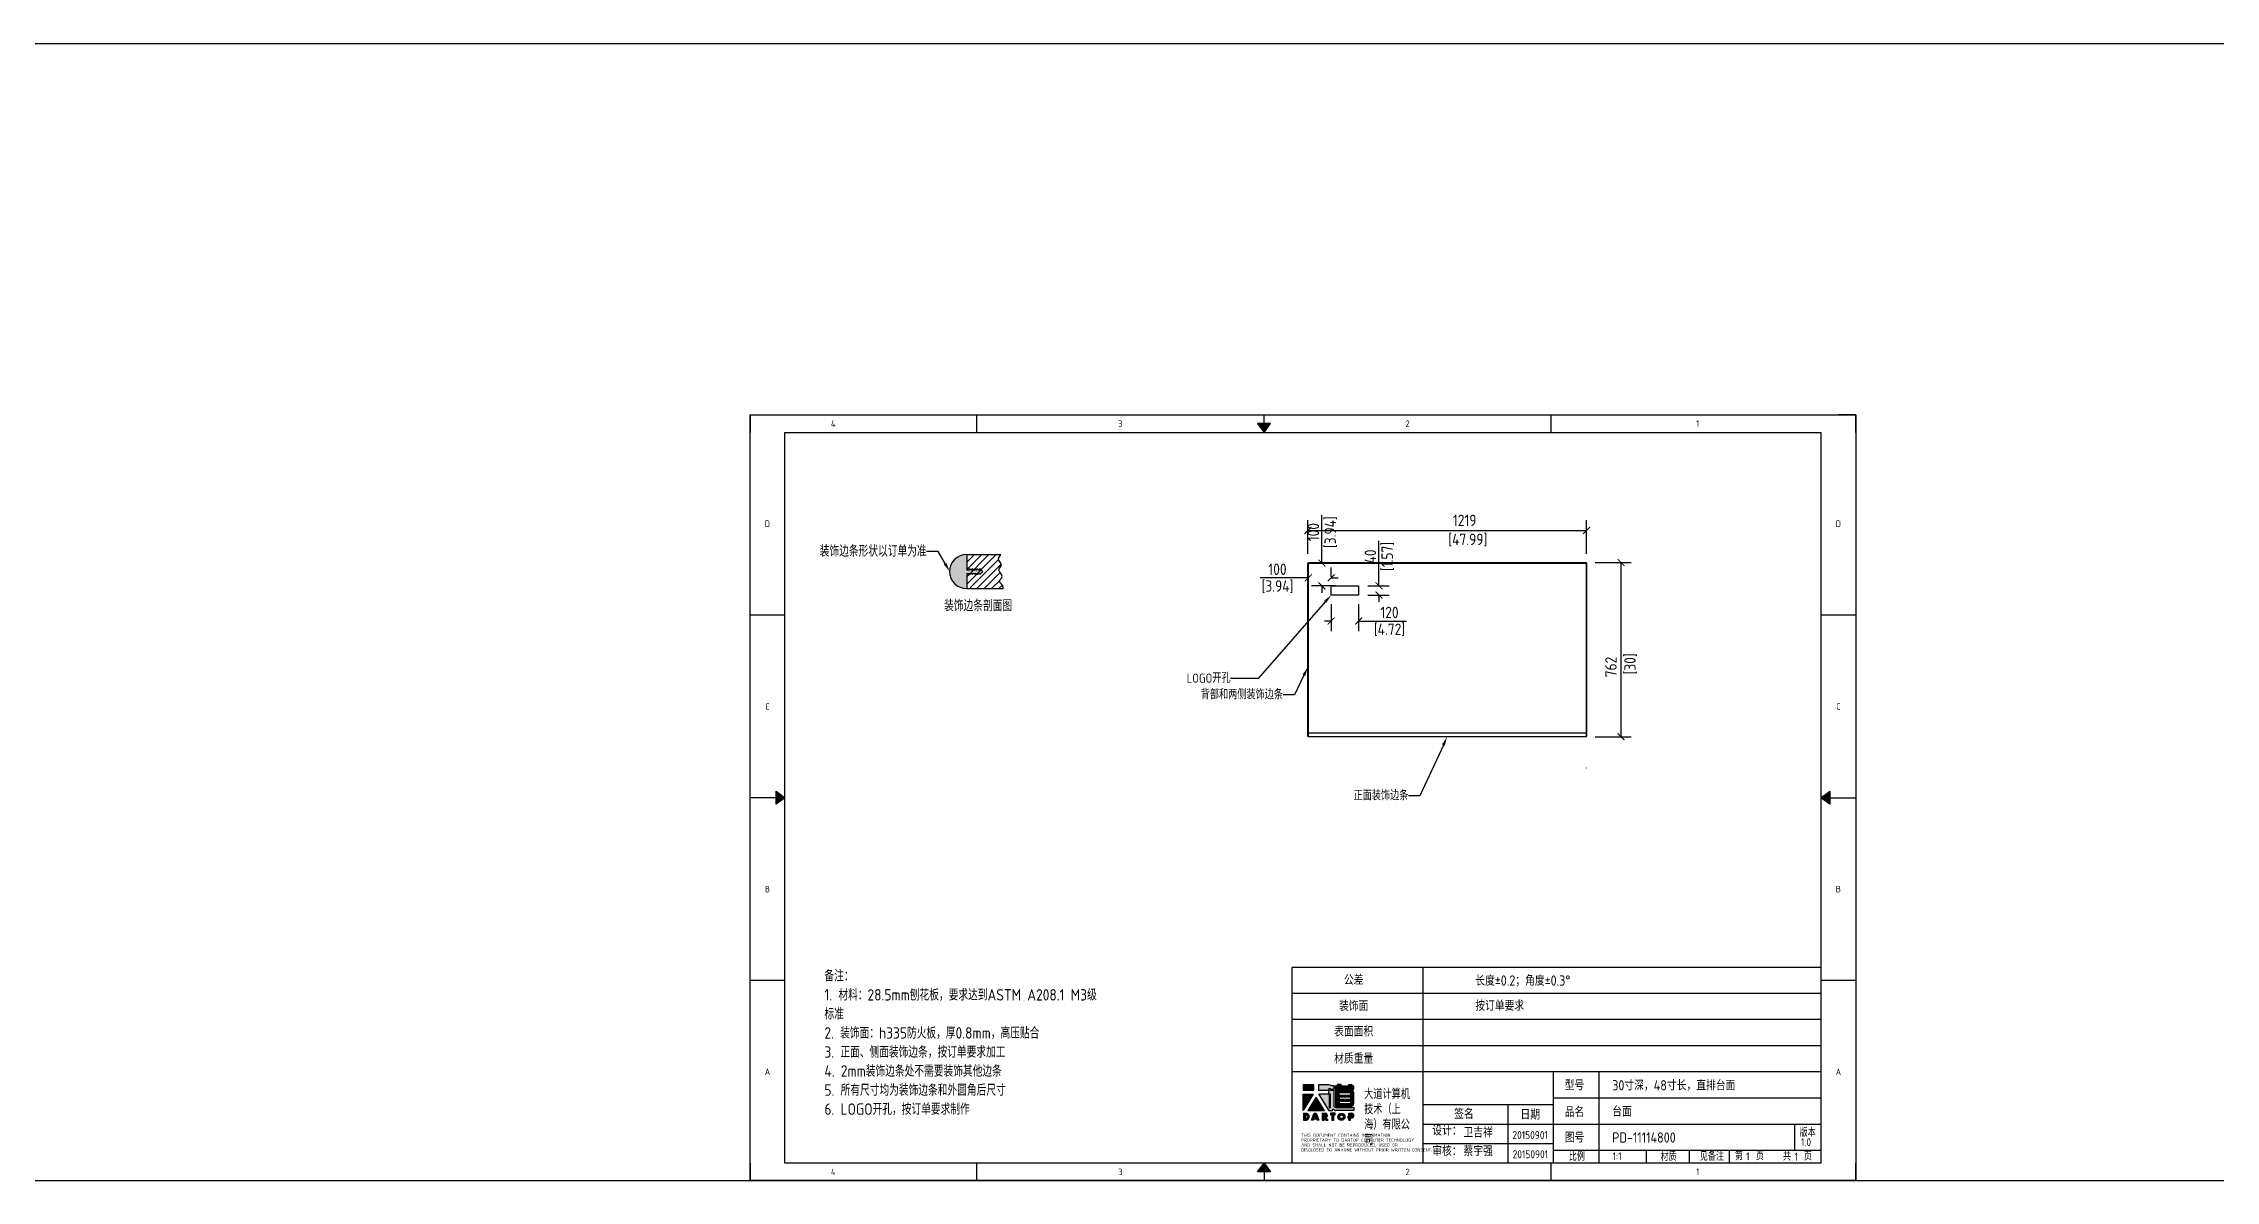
# Model space of a CAD drawing. Header units: millimetres. Extents: x -24914 to 164748, y 6309 to 26857.
# Drawn here: x 63436 to 72938, y 18530 to 23506 of the extents above; entities that cross this region are included whole.
import ezdxf
from ezdxf import colors
from ezdxf.entities.mleader import LeaderData, LeaderLine
from ezdxf.enums import TextEntityAlignment as Align
from ezdxf.math import Vec2, Vec3

# ---------------------------------------------------------------- set-up
doc = ezdxf.new("R2010")
doc.units = ezdxf.units.MM
doc.header["$MEASUREMENT"] = 0
doc.layers.get('Defpoints').update_dxf_attribs({"color": 252})
for name, color, linetype in [('DIM', 2, 'Continuous'), ('Remark', 255, 'Continuous'), ('TITLEBLOCK', 255, 'Continuous'), ('WORKSURFACE', 7, 'Continuous')]:
    doc.layers.add(name, color=color, linetype=linetype)
doc.styles.add('Dartop Text Style', font='gbenor.shx', dxfattribs={"bigfont": 'gbcbig.shx'})
doc.dimstyles.new('Dartop DIM Style', dxfattribs={"dimscale": 20, "dimtxt": 2.5, "dimasz": 1.5, "dimexe": 2.25, "dimexo": 2, "dimtad": 1, "dimdsep": 46, "dimtxsty": 'Dartop Text Style', "dimblk": 'ARCHTICK', "dimcen": 0.09, "dimadec": 1, "dimazin": 0, "dimtfac": 1, "dimtofl": 0, "dimtmove": 0, "dimatfit": 1, "dimfxl": 1, "dimtolj": 1, "dimtzin": 0, "dimarcsym": 0})

# ---------------------------------------------------------------- blocks, each defined once
blk = doc.blocks.new('*U5')
at = {"color": 254, "linetype": 'Continuous', "extrusion": (0, 0, -1)}
for points in [[(-17, 0.333), (-16.812, 0.25), (-17, 0.5)], [(-17, 0.333), (-17.188, 0.25), (-16.812, 0.25)], [(-17, 0.333), (-17, 0.5), (-17.188, 0.25)]]:
    blk.add_solid(points, dxfattribs=at)
blk = doc.blocks.new('*U4')
at = {"color": 254, "linetype": 'Continuous', "extrusion": (0, 0, -1)}
for points in [[(-33.167, 11), (-33, 11), (-33.25, 11.188)], [(-33.167, 11), (-33.25, 10.812), (-33, 11)], [(-33.167, 11), (-33.25, 11.188), (-33.25, 10.812)]]:
    blk.add_solid(points, dxfattribs=at)
blk = doc.blocks.new('*U6')
at = {"color": 254, "linetype": 'Continuous'}
for points in [[(17, 21.667), (17.188, 21.75), (16.812, 21.75)], [(17, 21.667), (16.812, 21.75), (17, 21.5)], [(17, 21.667), (17, 21.5), (17.188, 21.75)]]:
    blk.add_solid(points, dxfattribs=at)
blk = doc.blocks.new('*U3')
at = {"color": 254, "linetype": 'Continuous', "extrusion": (0, 0, -1)}
for points in [[(-0.833, 11), (-0.75, 10.812), (-0.75, 11.188)], [(-0.833, 11), (-0.75, 11.188), (-1, 11)], [(-0.833, 11), (-1, 11), (-0.75, 10.812)]]:
    blk.add_solid(points, dxfattribs=at)
blk = doc.blocks.new('dadao')
for p, q in [((48, 19.2), (44.9, 10.4)), ((44.9, 10.4), (51.2, 10.4)), ((51.2, 10.4), (48, 19.2))]:
    blk.add_line(p, q)
for points in [[(41.8, 121.6), (41.8, 143.7), (-0.4, 143.7), (-0.4, 121.6), (41.8, 121.6)], [(104.8, 122), (104.8, 130.3), (114.1, 126.3), (124.2, 126.3), (124.2, 139.6), (115.9, 139.6), (105.1, 143.9), (61.5, 143.9)], [(61.7, 144), (61.7, 121.3), (103.9, 121.3)], [(113.4, 38.7), (105.1, 38.7), (63, 106.5), (103.9, 106.5), (103.9, 120.9), (103.9, 121.3)], [(109.7, 53.6), (109.7, 106.2), (104.3, 106.2), (104.3, 50.4), (106.6, 50.4)], [(144.6, 94.4), (144.6, 84.8), (192, 84.8), (192, 94.1), (144.9, 94.1)], [(0, 28), (0, 0), (11.8, 0)], [(0.1, 28), (14, 28)], [(7.1, 21.8), (7.1, 6.1), (12, 6.1)], [(7.1, 21.8), (11.4, 21.8)], [(76.8, 28.2), (76.8, 0), (84.1, 0), (84.1, 11.1), (91.6, -0.1), (100.3, -0.1), (91.7, 11.1)], [(76.8, 28.2), (90.6, 28.2)], [(84, 22.7), (84, 15.3), (87.2, 15.3)], [(84, 22.7), (87.3, 22.7)], [(120.2, 45), (119.5, 45), (119.5, 44.6)], [(183.7, 0), (183.7, 9.6), (180.6, 9.6), (180.6, 14.9), (183.8, 14.9), (183.8, 28.1), (196.1, 28.1), (196.5, 28.1)], [(183.7, 0), (190.9, 0), (190.9, 9.6), (198.8, 9.6)], [(194.9, 22.3), (190.8, 22.3), (190.8, 15), (194.4, 15)]]:
    blk.add_lwpolyline(points)
for points in [[(-0.3, 106.2), (40.4, 106.2), (-0.3, 39.7), (-0.3, 106.2)], [(51.7, 94.1), (18.4, 39.3), (86.2, 39.3)], [(43.8, 28.2), (51.8, 28.2), (62.6, -0.1), (55, -0.1), (53.2, 5), (42.9, 5), (41.1, 0), (33.6, 0)], [(110, 28.1), (110, 21.9), (116, 21.9), (116, -0.1), (123.2, -0.1), (123.2, 22), (129.2, 22), (129.2, 28.1), (110, 28.1)]]:
    blk.add_lwpolyline(points, close=True)
for points in [[(104.8, 122), (123.4, 122), (123.4, 60, 0.414214), (131.4, 52), (204.8, 52), (204.8, 39.1), (131.7, 39.1)], [(144.3, 110.8), (144.3, 101.8), (192.3, 101.8), (192.3, 105.5, 0.414214), (187.3, 110.5), (144.3, 110.5)], [(144.6, 77), (144.6, 67.5), (187.6, 67.5, 0.414214), (192.6, 72.5), (192.6, 76.4), (144.6, 76.4)]]:
    blk.add_lwpolyline(points, format="xyb")
blk.add_lwpolyline([(137.1, 144.2), (137.1, 137.9), (128.3, 137.9), (128.3, 126.5), (157.3, 126.5), (157.3, 121.5), (130.3, 121.5), (130.3, 57.5), (194.4, 57.5, 0.414214), (204.4, 67.5), (204.4, 111.3, 0.414214), (194.4, 121.3), (177.5, 121.3), (177.5, 126.3), (204.7, 126.3), (204.7, 137.7), (198.2, 137.7), (198.2, 143.9), (183.3, 143.9), (183.3, 138), (153, 138), (153, 144.2), (137.1, 144.2)], format="xyb", close=True)
for radius in [14.5, 7.44]:
    blk.add_circle((154.2, 14.2), radius)
for centre, radius, start, end in [((8.5, 13.9), 8.49, 294.21427, 69.71773), ((9.6, 14.2), 14.4, 278.66044, 72.32035), ((86.4, 19), 3.8, 282.52697, 76.71958), ((88.6, 19.4), 8.95, 290.60733, 77.21242), ((99.2, 60.7), 12.6, 305.63988, 325.96896), ((111.6, 46.7), 8.19, 282.98113, 347.66273), ((136, 61.7), 22.9, 226.7358, 259.32094), ((193.7, 18.7), 3.8, 280.98914, 72.55128), ((195.7, 18.6), 9.51, 288.89587, 85.24422)]:
    blk.add_arc(centre, radius, start, end)
blk = doc.blocks.new('TitleBlock_Dartop')
for points in [[(2465.7, 419.1), (2420.2, 419.1), (2420.2, 395.3), (2465.7, 395.3)], [(2464.3, 378.7), (2420.3, 378.7), (2420.3, 306.9)], [(2476.5, 365.6), (2440.5, 306.4), (2513.7, 306.4)], [(2560.2, 294.3), (2539.4, 294.3), (2539.4, 287.7), (2545.9, 287.7), (2545.9, 263.9), (2553.7, 263.9), (2553.7, 287.7), (2560.2, 287.7)]]:
    blk.add_hatch(color=256).paths.add_polyline_path(points)
h = blk.add_hatch(color=256)
h.paths.add_polyline_path([(2533.8, 404.6), (2543.9, 400.3), (2554.8, 400.3), (2554.8, 414.7), (2545.8, 414.7), (2534.1, 419.3), (2487.3, 419.3), (2487.3, 395), (2532.8, 395), (2532.8, 394.5), (2532.8, 378.9), (2488.7, 378.9), (2534.1, 305.8), (2543.1, 305.8, 0.279375), (2549.7, 312.2), (2549.7, 312.5), (2550.5, 312.5, 0.143145), (2562.9, 306.2), (2641.8, 306.2), (2641.8, 320.1), (2562.5, 320.1, -0.414214), (2553.9, 328.7), (2553.9, 395.7), (2533.8, 395.7)])
h.paths.add_polyline_path([(2533.3, 378.6), (2539.1, 378.6), (2539.1, 321.8, -0.088936), (2535.7, 318.4), (2533.3, 318.4)], flags=16)
h = blk.add_hatch(color=256)
h.paths.add_polyline_path([(2641.7, 412.7), (2634.7, 412.7), (2634.7, 419.4), (2618.6, 419.4), (2618.6, 413), (2585.8, 413), (2585.8, 419.7), (2568.6, 419.7), (2568.6, 412.9), (2559.2, 412.9), (2559.2, 400.6), (2590.5, 400.6), (2590.5, 395.1), (2561.3, 395.1), (2561.3, 326.1), (2630.6, 326.1, 0.414214), (2641.4, 336.9), (2641.4, 384.2, 0.414214), (2630.6, 395), (2612.3, 395), (2612.3, 400.3), (2641.7, 400.3)])
h.paths.add_polyline_path([(2622.9, 383.3, -0.414214), (2628.3, 377.9), (2628.3, 373.9), (2576.5, 373.9), (2576.5, 383.3)], flags=16)
h.paths.add_polyline_path([(2628, 365.5), (2628, 355.5), (2576.8, 355.5), (2576.8, 365.5)], flags=16)
h.paths.add_polyline_path([(2628.7, 346.5), (2628.7, 342.2, -0.414214), (2623.3, 336.8), (2576.8, 336.8), (2576.8, 346.5)], flags=16)
h = blk.add_hatch(color=256)
h.paths.add_polyline_path([(2435.7, 294.1), (2420.6, 294.1), (2420.6, 264), (2433.3, 264, 0.793016)])
h.paths.add_polyline_path([(2433.6, 270.6), (2428.3, 270.6), (2428.3, 287.5), (2433, 287.5, -0.671361)], flags=16)
h = blk.add_hatch(color=256)
h.paths.add_polyline_path([(2476.6, 294.4), (2468, 294.4), (2456.9, 263.9), (2465.1, 263.9), (2467, 269.3), (2478, 269.3), (2480, 263.9), (2488.2, 263.9)])
h.paths.add_polyline_path([(2475.9, 275.1), (2469.1, 275.1), (2472.4, 284.7)], flags=16)
h = blk.add_hatch(color=256)
h.paths.add_polyline_path([(2518.4, 294.4), (2503.6, 294.4), (2503.6, 263.9), (2511.4, 263.9), (2511.4, 276), (2519.5, 263.8), (2529, 263.8), (2519.7, 275.9, 0.744055)])
h.paths.add_polyline_path([(2511.4, 280.5), (2511.4, 288.5), (2514.9, 288.5, -0.796809), (2514.8, 280.5)], flags=16)
h = blk.add_hatch(color=256)
h.paths.add_polyline_path([(2571.5, 279.3, 1), (2602.8, 279.3, 1)])
h.paths.add_polyline_path([(2595.2, 279.3, -1), (2579.1, 279.3, -1)], flags=16)
h = blk.add_hatch(color=256)
h.paths.add_polyline_path([(2632.8, 294.3), (2632.3, 294.3), (2619.1, 294.3), (2619.1, 280.1), (2615.6, 280.1), (2615.6, 274.3), (2619.1, 274.3), (2619.1, 264), (2626.8, 264), (2626.8, 274.4), (2635.3, 274.4, 0.812304)])
h.paths.add_polyline_path([(2626.7, 280.1), (2626.7, 288.1), (2631.1, 288.1, -0.778213), (2630.6, 280.1)], flags=16)
for p, q in [((0, 3350.4), (4761.2, 3350.4)), ((0, 3350.4), (0, 3274.2)), ((992.1, 3274.2), (992.1, 3350.4)), ((2248.5, 3312.3), (2248.5, 3350.4)), ((3504.9, 3274.2), (3504.9, 3350.4)), ((4837.4, 3350.4), (4761.2, 3350.4)), ((4837.4, 3274.2), (4837.4, 3350.4)), ((0, 76.1), (0, 3274.2)), ((152.3, 76.1), (152.3, 3274.2)), ((152.3, 3274.2), (4685.1, 3274.2)), ((4685.1, 3274.2), (4685.1, 76.1)), ((4837.4, 3274.2), (4837.4, 76.1)), ((152.3, 2474.7), (0, 2474.7)), ((4837.4, 2474.7), (4685.1, 2474.7)), ((114.2, 1675.2), (0, 1675.2)), ((4723.2, 1675.2), (4837.4, 1675.2)), ((152.3, 875.7), (0, 875.7)), ((2372.2, 76.1), (2372.2, 932.8)), ((4685.1, 932.8), (2372.2, 932.8)), ((2943.3, 932.8), (2943.3, 76.1)), ((4837.4, 875.7), (4685.1, 875.7)), ((4685.1, 818.6), (2372.2, 818.6)), ((4685.1, 704.3), (2372.2, 704.3)), ((4685.1, 590.1), (2372.2, 590.1)), ((4685.1, 475.9), (2372.2, 475.9)), ((3514.4, 76.1), (3514.4, 475.9)), ((3715.3, 133.3), (3715.3, 475.9)), ((2943.3, 333.1), (3514.4, 333.1)), ((3314.5, 333.1), (3314.5, 76.1)), ((3514.4, 361.7), (4685.1, 361.7)), ((2943.3, 247.5), (4685.1, 247.5)), ((4570.9, 133.3), (4570.9, 247.5)), ((2943.3, 161.8), (3514.4, 161.8)), ((3514.4, 133.3), (4685.1, 133.3)), ((3715.3, 76.1), (3715.3, 133.3)), ((3922.4, 76.1), (3922.4, 133.3)), ((4110.6, 76.1), (4110.6, 133.3)), ((4285.3, 76.1), (4285.3, 133.3)), ((0, 76.1), (0, 0)), ((4761.2, 0), (0, 0)), ((4685.1, 76.1), (152.3, 76.1)), ((992.1, 0), (992.1, 76.1)), ((2248.5, 38.1), (2248.5, 0)), ((3504.9, 0), (3504.9, 76.1)), ((4761.2, 0), (4837.4, 0)), ((4837.4, 0), (4837.4, 76.1))]:
    blk.add_line(p, q)
for points in [[(0, 3350.4), (4837.4, 3350.4), (4837.4, 0), (0, 0)], [(2248.5, 3274.2), (2277, 3312.3), (2219.9, 3312.3), (2248.5, 3274.2)], [(152.3, 1675.2), (114.2, 1646.6), (114.2, 1703.7), (152.3, 1675.2)], [(4685.1, 1675.2), (4723.2, 1703.7), (4723.2, 1646.6), (4685.1, 1675.2)], [(2248.5, 76.1), (2277, 38.1), (2219.9, 38.1), (2248.5, 76.1)]]:
    blk.add_lwpolyline(points, close=True)
for name, p, xscale, yscale, zscale in [('*U6', (-340.4, 0), 152.2888407109637, 152.2888407109637, 152.2888407109637), ('*U3', (0, 0), 152.2888407109637, 152.2888407109637, 152.2888407109637), ('*U4', (-340.4, 0), 152.2888407109637, 152.2888407109637, 152.2888407109637), ('dadao', (2420.6, 264), 1.079866324957078, 1.079866324957078, 1.079866324957078), ('*U5', (-340.4, 0), 152.2888407109637, 152.2888407109637, 152.2888407109637)]:
    blk.add_blockref(name, p, dxfattribs=dict(xscale=xscale, yscale=yscale, zscale=zscale))
at = {"style": 'Dartop Text Style'}
for s, height, p in [('4', 28.6, (363.9, 3312.3)), ('3', 28.6, (1620.3, 3312.3)), ('2', 28.6, (2876.7, 3312.3)), ('1', 28.6, (4146.1, 3313.2)), ('D', 28.6, (76.1, 2874.5)), ('D', 28.6, (4761.2, 2874.5)), ('C', 28.6, (76.1, 2074.9)), ('C', 28.6, (4761.2, 2074.9)), ('B', 28.6, (76.1, 1275.4)), ('B', 28.6, (4761.2, 1275.4)), ('公差', 45, (2640.8, 878.3)), ('装饰面', 45, (2640.8, 764.4)), ('表面面积', 45, (2640.8, 652.7)), ('A', 28.6, (76.1, 475.9)), ('材质重量', 45, (2640.8, 534.5)), ('A', 28.6, (4761.2, 475.9)), ('型号', 45, (3606.7, 417.8)), ('签名', 45, (3123.1, 292.2)), ('日期', 45, (3413, 289.3)), ('品名', 45, (3606.7, 300.5)), ('图号', 45, (3606.7, 188.9)), ('版本', 35, (4626.9, 209.6)), ('比例', 35, (3617, 104.1)), ('材质', 35, (4018.6, 104.1)), ('第   页', 35, (4372, 106.5)), ('共   页', 35, (4581.8, 105.6)), ('4', 28.6, (363.9, 38.1)), ('3', 28.6, (1620.3, 38.1)), ('2', 28.6, (2876.7, 38.1)), ('1', 28.6, (4146.1, 39))]:
    blk.add_text(s, height=height, dxfattribs=at).set_placement(p, align=Align.MIDDLE_CENTER)
for s, height, p in [('THIS DOCUMENT CONTAINS INFORMATION', 14.277, (2410.7, 191.4)), ('设计：', 45, (2984.8, 197)), ('AND SHALL NOT BE REPRODUCED, USED OR', 14.277, (2410.7, 148.5)), ('PROPRIETARY TO DARTOP COMPUTER TECHNOLOGY', 14.277, (2410.7, 169.9)), ('DISCLOSED TO ANYONE WITHOUT PRIOR WRITTEN CONSENT.', 14.277, (2410.7, 127.1)), ('审核：', 45, (2984.4, 107))]:
    blk.add_text(s, height=height, dxfattribs=at).set_placement(p)
at = {"insert": (2686.8, 397.4), "char_height": 40, "attachment_point": 1, "style": 'Dartop Text Style'}
blk.add_mtext_dynamic_manual_height_columns('大道计算机技术（上海）有限公司', width=235.338, gutter_width=1, heights=[0], dxfattribs=at)
at = {"style": 'Dartop Text Style'}
for tag, p, height in [('#公差', (3172.6, 852.9), 45), ('#装饰面', (3172.6, 743), 45), ('#表面面积', (3172.6, 626.8), 45), ('#材质重量', (3172.6, 506), 45), ('#型号', (3771.8, 394.4), 45), ('#品名', (3771.8, 280.3), 45), ('#设计', (3121.2, 188.5), 45), ('#图号', (3771.8, 165.8), 45), ('#审核', (3121.2, 106.9), 45), ('#比例', (3773.4, 89), 35), ('#材质', (4155.2, 87.2), 35), ('#INDEX', (4357.4, 88.3), 35), ('#PAGE', (4569.8, 86.7), 35), ('#版本', (4597.7, 150.5), 35)]:
    blk.add_attdef(tag, p, '', height=height, dxfattribs=at)
for tag, p in [('#设计日期', (3412.9, 181.7)), ('#审核日期', (3413.8, 97.7))]:
    blk.add_attdef(tag, text='', height=35, dxfattribs=at).set_placement(p, align=Align.CENTER)
blk = doc.blocks.new('Remark')
at = {"insert": (9.8, -11.6), "char_height": 50, "attachment_point": 1, "style": 'Dartop Text Style'}
blk.add_mtext_dynamic_manual_height_columns('备注：\\P1. 材料：28.5mm刨花板，要求达到ASTM A208.1 M3级标准\\P2. 装饰面：h335防火板，厚0.8mm，高压贴合\\P3. 正面、侧面装饰边条，按订单要求加工\\P4. 2mm装饰边条处不需要装饰其他边条\\P5. 所有尺寸均为装饰边条和外圆角后尺寸\\P6. LOGO开孔，按订单要求制作 ', width=1204.087, gutter_width=1, heights=[0], dxfattribs=at)
blk = doc.blocks.new('_ArchTick')
at = {"color": 0, "linetype": 'ByBlock', "const_width": 0.15}
blk.add_lwpolyline([(-0.5, -0.5), (0.5, 0.5)], dxfattribs=at)
blk = doc.blocks.new('*D39')
at = {"layer": 'Defpoints', "color": 0, "transparency": 16777216}
for p in [(70186.4, 21374.9), (68967.4, 21232.4), (70186.4, 21232.4)]:
    blk.add_point(p, dxfattribs=at)
at = {"layer": 'DIM', "color": 0, "lineweight": -2, "transparency": 16777216}
for p, q in [((68967.4, 21272.4), (68967.4, 21419.9)), ((70186.4, 21272.4), (70186.4, 21419.9)), ((68967.4, 21374.9), (70186.4, 21374.9))]:
    blk.add_line(p, q, dxfattribs=at)
at = {"layer": 'DIM', "color": 0, "lineweight": -2, "transparency": 16777216, "xscale": 30, "yscale": 30, "zscale": 30, "rotation": 180}
blk.add_blockref('_ArchTick', (68967.4, 21374.9), dxfattribs=at)
at = {"layer": 'DIM', "color": 0, "lineweight": -2, "transparency": 16777216, "xscale": 30, "yscale": 30, "zscale": 30}
blk.add_blockref('_ArchTick', (70186.4, 21374.9), dxfattribs=at)
at = {"layer": 'DIM', "color": 0, "transparency": 16777216, "insert": (69653.4, 21374.9), "char_height": 50, "attachment_point": 5, "style": 'Dartop Text Style'}
blk.add_mtext('\\A1;1219\\P [47.99]', dxfattribs=at)
blk = doc.blocks.new('*D40')
at = {"layer": 'Defpoints', "color": 0, "transparency": 16777216}
for p in [(70184.4, 21234.4), (70337.3, 21234.4), (70184.4, 20472.4)]:
    blk.add_point(p, dxfattribs=at)
at = {"layer": 'DIM', "color": 0, "lineweight": -2, "transparency": 16777216}
for p, q in [((70224.4, 21234.4), (70382.3, 21234.4)), ((70337.3, 20472.4), (70337.3, 21234.4)), ((70224.4, 20472.4), (70382.3, 20472.4))]:
    blk.add_line(p, q, dxfattribs=at)
at = {"layer": 'DIM', "color": 0, "lineweight": -2, "transparency": 16777216, "xscale": 30, "yscale": 30, "zscale": 30}
for p, rotation in [((70337.3, 21234.4), 90), ((70337.3, 20472.4), 270)]:
    blk.add_blockref('_ArchTick', p, dxfattribs=dict(at, rotation=rotation))
at = {"layer": 'DIM', "color": 0, "transparency": 16777216, "insert": (70337.3, 20777.4), "char_height": 50, "attachment_point": 5, "rotation": 90, "style": 'Dartop Text Style'}
blk.add_mtext('\\A1;762\\P [30]', dxfattribs=at)
blk = doc.blocks.new('*D41')
at = {"layer": 'Defpoints', "color": 0, "transparency": 16777216}
for p in [(68969.4, 21167.7), (68969.4, 21132.4), (69069.4, 21132.4)]:
    blk.add_point(p, dxfattribs=at)
at = {"layer": 'DIM', "color": 0, "lineweight": -2, "transparency": 16777216}
for p, q in [((68969.4, 21172.4), (68969.4, 21212.7)), ((69069.4, 21172.4), (69069.4, 21212.7)), ((68969.4, 21167.7), (68759.3, 21167.7)), ((69069.4, 21167.7), (69099.4, 21167.7))]:
    blk.add_line(p, q, dxfattribs=at)
at = {"layer": 'DIM', "color": 0, "lineweight": -2, "transparency": 16777216, "xscale": 30, "yscale": 30, "zscale": 30}
blk.add_blockref('_ArchTick', (68969.4, 21167.7), dxfattribs=at)
at = {"layer": 'DIM', "color": 0, "lineweight": -2, "transparency": 16777216, "xscale": 30, "yscale": 30, "zscale": 30, "rotation": 180}
blk.add_blockref('_ArchTick', (69069.4, 21167.7), dxfattribs=at)
at = {"layer": 'DIM', "color": 0, "transparency": 16777216, "char_height": 50, "attachment_point": 5, "style": 'Dartop Text Style'}
for s, insert in [('\\A1;100', (68834.3, 21205.2)), ('\\A1;[3.94]', (68834.3, 21129.2))]:
    blk.add_mtext(s, dxfattribs=dict(at, insert=insert))
blk = doc.blocks.new('*D38')
at = {"layer": 'Defpoints', "color": 0, "transparency": 16777216}
for p in [(69028.9, 21232.4), (69128.9, 21232.4), (69128.9, 21132.4)]:
    blk.add_point(p, dxfattribs=at)
at = {"layer": 'DIM', "color": 0, "lineweight": -2, "transparency": 16777216}
for p, q in [((69028.9, 21232.4), (69028.9, 21442.5)), ((69088.9, 21232.4), (68983.9, 21232.4)), ((69088.9, 21132.4), (68983.9, 21132.4)), ((69028.9, 21132.4), (69028.9, 21102.4))]:
    blk.add_line(p, q, dxfattribs=at)
at = {"layer": 'DIM', "color": 0, "lineweight": -2, "transparency": 16777216, "xscale": 30, "yscale": 30, "zscale": 30}
for p, rotation in [((69028.9, 21232.4), 270), ((69028.9, 21132.4), 90)]:
    blk.add_blockref('_ArchTick', p, dxfattribs=dict(at, rotation=rotation))
at = {"layer": 'DIM', "color": 0, "transparency": 16777216, "char_height": 50, "attachment_point": 5, "rotation": 90, "style": 'Dartop Text Style'}
for s, insert in [('\\A1;100', (68991.4, 21367.5)), ('\\A1;[3.94]', (69067.5, 21367.5))]:
    blk.add_mtext(s, dxfattribs=dict(at, insert=insert))
blk = doc.blocks.new('*D42')
at = {"layer": 'Defpoints', "color": 0, "transparency": 16777216}
for p in [(69069.4, 21092.4), (69189.4, 21092.4), (69189.4, 20978.7)]:
    blk.add_point(p, dxfattribs=at)
at = {"layer": 'DIM', "color": 0, "lineweight": -2, "transparency": 16777216}
for p, q in [((69069.4, 21052.4), (69069.4, 20933.7)), ((69189.4, 21052.4), (69189.4, 20933.7)), ((69069.4, 20978.7), (69039.4, 20978.7)), ((69189.4, 20978.7), (69399.4, 20978.7))]:
    blk.add_line(p, q, dxfattribs=at)
at = {"layer": 'DIM', "color": 0, "lineweight": -2, "transparency": 16777216, "xscale": 30, "yscale": 30, "zscale": 30}
blk.add_blockref('_ArchTick', (69069.4, 20978.7), dxfattribs=at)
at = {"layer": 'DIM', "color": 0, "lineweight": -2, "transparency": 16777216, "xscale": 30, "yscale": 30, "zscale": 30, "rotation": 180}
blk.add_blockref('_ArchTick', (69189.4, 20978.7), dxfattribs=at)
at = {"layer": 'DIM', "color": 0, "transparency": 16777216, "char_height": 50, "attachment_point": 5, "style": 'Dartop Text Style'}
for s, insert in [('\\A1;120', (69324.4, 21016.2)), ('\\A1;[4.72]', (69324.4, 20940.2))]:
    blk.add_mtext(s, dxfattribs=dict(at, insert=insert))
blk = doc.blocks.new('*D43')
at = {"layer": 'Defpoints', "color": 0, "transparency": 16777216}
for p in [(69189.4, 21132.4), (69278.4, 21132.4), (69189.4, 21092.4)]:
    blk.add_point(p, dxfattribs=at)
at = {"layer": 'DIM', "color": 0, "lineweight": -2, "transparency": 16777216}
for p, q in [((69278.4, 21132.4), (69278.4, 21329.9)), ((69229.4, 21132.4), (69323.4, 21132.4)), ((69229.4, 21092.4), (69323.4, 21092.4)), ((69278.4, 21092.4), (69278.4, 21062.4))]:
    blk.add_line(p, q, dxfattribs=at)
at = {"layer": 'DIM', "color": 0, "lineweight": -2, "transparency": 16777216, "xscale": 30, "yscale": 30, "zscale": 30}
for p, rotation in [((69278.4, 21132.4), 270), ((69278.4, 21092.4), 90)]:
    blk.add_blockref('_ArchTick', p, dxfattribs=dict(at, rotation=rotation))
at = {"layer": 'DIM', "color": 0, "transparency": 16777216, "char_height": 50, "attachment_point": 5, "rotation": 90, "style": 'Dartop Text Style'}
for s, insert in [('\\A1;40', (69240.9, 21261.1)), ('\\A1;[1.57]', (69317, 21261.1))]:
    blk.add_mtext(s, dxfattribs=dict(at, insert=insert))
blk = doc.blocks.new('Border')
h = blk.add_hatch(color=256)
edge = h.paths.add_edge_path()
edge.add_line((92.4, -8.2), (98.5, -8.2))
edge.add_line((98.5, -8.2), (98.5, -13.2))
edge.add_line((98.5, -13.2), (103.5, -8.2))
edge.add_line((103.5, -8.2), (109.6, -8.2))
edge.add_line((109.6, -8.2), (109.6, -13.2))
edge.add_line((109.6, -13.2), (114.6, -8.2))
edge.add_line((114.6, -8.2), (120.7, -8.2))
edge.add_line((120.7, -8.2), (120.7, -13.2))
edge.add_line((120.7, -13.2), (125.7, -8.2))
edge.add_line((125.7, -8.2), (131.8, -8.2))
edge.add_line((131.8, -8.2), (131.8, -13.2))
edge.add_line((131.8, -13.2), (145.1, 0))
edge.add_line((131.8, 13.2), (145.1, 0))
edge.add_line((131.8, 8.2), (131.8, 13.2))
edge.add_line((125.7, 8.2), (131.8, 8.2))
edge.add_line((120.7, 13.2), (125.7, 8.2))
edge.add_line((120.7, 8.2), (120.7, 13.2))
edge.add_line((114.6, 8.2), (120.7, 8.2))
edge.add_line((109.6, 13.2), (114.6, 8.2))
edge.add_line((109.6, 8.2), (109.6, 13.2))
edge.add_line((103.5, 8.2), (109.6, 8.2))
edge.add_line((98.5, 13.2), (103.5, 8.2))
edge.add_line((98.5, 8.2), (98.5, 13.2))
edge.add_line((92.4, 8.2), (98.5, 8.2))
edge.add_line((87.4, 13.2), (92.4, 8.2))
edge.add_line((87.4, 8.2), (87.4, 13.2))
edge.add_line((74.8, 8.2), (87.4, 8.2))
edge.add_line((74.8, 74.8), (74.8, 8.2))
edge.add_arc((74.8, 0), 74.8, 90, 270)
edge.add_line((74.8, -8.2), (74.8, -74.8))
edge.add_line((74.8, -8.2), (87.4, -8.2))
edge.add_line((87.4, -8.2), (87.4, -13.2))
edge.add_line((87.4, -13.2), (92.4, -8.2))
for p, q in [((74.8, 41.5), (108.1, 74.8)), ((74.8, 9.5), (140.1, 74.8)), ((74.8, -22.5), (172.1, 74.8)), ((74.8, -54.5), (204.1, 74.8)), ((74.8, 74.8), (74.8, 8.2)), ((74.8, 74.8), (223.2, 74.8)), ((74.8, 8.2), (87.4, 8.2)), ((86.6, -74.8), (214.3, 52.9)), ((87.4, 8.2), (87.4, 13.2)), ((87.4, 13.2), (92.4, 8.2)), ((92.4, 8.2), (98.5, 8.2)), ((98.5, 8.2), (98.5, 13.2)), ((98.5, 13.2), (103.5, 8.2)), ((103.5, 8.2), (109.6, 8.2)), ((109.6, 8.2), (109.6, 13.2)), ((109.6, 13.2), (114.6, 8.2)), ((114.6, 8.2), (120.7, 8.2)), ((118.6, -74.8), (225.7, 32.3)), ((120.7, 8.2), (120.7, 13.2)), ((120.7, 13.2), (125.7, 8.2)), ((125.7, 8.2), (131.8, 8.2)), ((131.8, 8.2), (131.8, 13.2)), ((131.8, 13.2), (145.1, 0)), ((131.8, -13.2), (145.1, 0)), ((214.2, 53), (215.8, 61)), ((218.1, 45.1), (214.2, 53)), ((215.8, 61), (220.5, 69.1)), ((215.8, 6.5), (218.7, 14.1)), ((219.6, -2.7), (215.8, 6.5)), ((223.9, 37.3), (218.1, 45.1)), ((218.7, 14.1), (223.9, 21.8)), ((220.5, 69.1), (223.2, 74.8)), ((226.8, 29.4), (223.9, 37.3)), ((223.9, 21.8), (226.8, 29.4)), ((74.8, -8.2), (74.8, -74.8)), ((74.8, -8.2), (87.4, -8.2)), ((74.8, -74.8), (233.8, -74.8)), ((87.4, -13.2), (92.4, -8.2)), ((87.4, -8.2), (87.4, -13.2)), ((92.4, -8.2), (98.5, -8.2)), ((98.5, -13.2), (103.5, -8.2)), ((98.5, -8.2), (98.5, -13.2)), ((103.5, -8.2), (109.6, -8.2)), ((109.6, -13.2), (114.6, -8.2)), ((109.6, -8.2), (109.6, -13.2)), ((114.6, -8.2), (120.7, -8.2)), ((120.7, -13.2), (125.7, -8.2)), ((120.7, -8.2), (120.7, -13.2)), ((125.7, -8.2), (131.8, -8.2)), ((131.8, -8.2), (131.8, -13.2)), ((150.6, -74.8), (221, -4.5)), ((182.7, -74.8), (220.5, -37)), ((214.7, -74.8), (230.5, -58.9)), ((218.2, -42.3), (221.1, -35.5)), ((221.1, -48.9), (218.2, -42.3)), ((226.7, -11.9), (219.6, -2.7)), ((221.1, -35.5), (226.6, -28.3)), ((227.4, -55.3), (221.1, -48.9)), ((226.6, -28.3), (230, -21.1)), ((230, -21.1), (226.7, -11.9)), ((233.1, -62), (227.4, -55.3)), ((234.5, -73.4), (233.1, -62)), ((233.8, -74.8), (234.5, -73.4))]:
    blk.add_line(p, q)
blk.add_arc((74.8, 0), 74.8, 90, 270)
at = {"style": 'Dartop Text Style'}
blk.add_text('装饰边条剖面图', height=50, dxfattribs=at).set_placement((124.4, -148.7), align=Align.MIDDLE_CENTER)
ml = blk.add_multileader_mtext('Standard')
ml.set_content('装饰边条形状以订单为准', color=256, style='Dartop Text Style')
ml.set_leader_properties()
ml.build(insert=Vec2(0, 0))
ml.multileader.update_dxf_attribs({"dogleg_length": 0.36, "arrow_head_size": 40})
ctx = ml.context
ctx.base_point, ctx.char_height, ctx.arrow_head_size, ctx.landing_gap_size, ctx.plane_origin = Vec3(-494.5, 87.8), 50, 40, 0.09, Vec3(226.8, 249.1)
ctx.text_align_type = 2
notes = []
notes.append((ctx, [(0, (1, 1, 0), (-50.3, 87.8), (-1, 0), 50.3, [(0, [(0, 0)], 0, [])])]))
ctx.mtext.insert, ctx.mtext.alignment, ctx.mtext.flow_direction = Vec3(-100.7, 114.8), 3, 5
for ctx, leaders in notes:
    for number, flags, end, landing, length, lines in leaders:
        leader = LeaderData()
        leader.index, (leader.has_last_leader_line, leader.has_dogleg_vector, leader.attachment_direction) = number, flags
        leader.last_leader_point, leader.dogleg_vector, leader.dogleg_length = Vec3(end), Vec3(landing), length
        for number, points, colour, breaks in lines:
            line = LeaderLine()
            line.index, line.vertices, line.color, line.breaks = number, Vec3.list(points), colors.encode_raw_color(colour), breaks
            leader.lines.append(line)
        ctx.leaders.append(leader)

msp = doc.modelspace()

# ---------------------------------------------------------------- linework, layer by layer
for centre, start, end in [((68969.411, 21232.397), 90, 180), ((70184.411, 21232.397), 0, 90), ((68969.411, 20474.397), 180, 270), ((70184.411, 20474.397), 270, 0)]:
    msp.add_arc(centre, 2, start, end)
at = {"layer": 'Defpoints'}
for p, q in [((5548, 23506.205), (164747.5, 23506.205)), ((5548, 18530), (164747.5, 18530))]:
    msp.add_line(p, q, dxfattribs=at)
at = {"layer": 'WORKSURFACE'}
for p, q in [((68967.411, 21232.397), (70186.411, 21232.397)), ((68967.411, 20474.397), (68967.411, 21232.397)), ((68969.411, 21234.397), (70184.411, 21234.397)), ((68969.411, 20472.397), (68969.411, 21234.397)), ((70184.411, 21234.397), (70184.411, 20472.397)), ((70186.411, 21232.397), (70186.411, 20474.397)), ((70186.411, 20487.397), (68969.411, 20487.397)), ((70184.411, 20472.397), (68969.411, 20472.397)), ((70186.411, 20335.397), (70184.411, 20335.397))]:
    msp.add_line(p, q, dxfattribs=at)
msp.add_lwpolyline([(69069.411, 21132.397), (69189.411, 21132.397), (69189.411, 21092.397), (69069.411, 21092.397)], close=True, dxfattribs=at)

# ---------------------------------------------------------------- block references
at = {"layer": 'Remark'}
for name, p in [('Border', (67400.254, 21195.129)), ('Remark', (66842.613, 19462.769))]:
    msp.add_blockref(name, p, dxfattribs=at)
at = {"layer": 'TITLEBLOCK'}
msp.add_blockref('TitleBlock_Dartop', (66527, 18530), dxfattribs=at).add_auto_attribs({'#版本': '1.0', '#审核日期': '20150901', '#设计日期': '20150901', '#审核': '蔡宇强', '#设计': '卫吉祥', '#PAGE': '1', '#INDEX': '1', '#材质': '见备注', '#比例': '1:1', '#图号': 'PD-11114800', '#品名': '台面', '#型号': '30寸深，48寸长，直排台面', '#装饰面': '按订单要求', '#公差': '长度%%P0.2；角度%%P0.3%%D'})

# ---------------------------------------------------------------- dimensions: what is measured, and where the dimension line sits
at = {"layer": 'DIM'}
dim = msp.add_linear_dim(base=(70186.411, 21374.865), p1=(68967.411, 21232.397), p2=(70186.411, 21232.397), dimstyle='Dartop DIM Style', override={"dimpost": '\\X'}, dxfattribs=at)
dim.commit()
dim.dimension.update_dxf_attribs({"geometry": '*D39', "text_midpoint": (69653.411, 21374.865), "dimtype": 160})
for base, p1, p2, picture, middle in [((69028.911, 21232.397), (69128.911, 21132.397), (69128.911, 21232.397), '*D38', (69028.911, 21367.47)), ((69278.422, 21132.397), (69189.411, 21092.397), (69189.411, 21132.397), '*D43', (69278.422, 21261.147))]:
    dim = msp.add_linear_dim(base=base, p1=p1, p2=p2, angle=90, dimstyle='Dartop DIM Style', override={"dimpost": '\\X'}, dxfattribs=at)
    dim.commit()
    dim.dimension.update_dxf_attribs({"geometry": picture, "text_midpoint": middle})
for base, p1, p2, picture, middle in [((68969.411, 21167.733), (69069.411, 21132.397), (68969.411, 21132.397), '*D41', (68834.338, 21167.733)), ((69189.411, 20978.733), (69069.411, 21092.397), (69189.411, 21092.397), '*D42', (69324.411, 20978.733))]:
    dim = msp.add_linear_dim(base=base, p1=p1, p2=p2, dimstyle='Dartop DIM Style', override={"dimpost": '\\X'}, dxfattribs=at)
    dim.commit()
    dim.dimension.update_dxf_attribs({"geometry": picture, "text_midpoint": middle})
dim = msp.add_linear_dim(base=(70337.322, 21234.397), p1=(70184.411, 20472.397), p2=(70184.411, 21234.397), angle=90, dimstyle='Dartop DIM Style', override={"dimpost": '\\X'}, dxfattribs=at)
dim.commit()
dim.dimension.update_dxf_attribs({"geometry": '*D40', "text_midpoint": (70337.322, 20777.397), "dimtype": 160})

# ---------------------------------------------------------------- leaders
ml = msp.add_multileader_mtext('Standard', dxfattribs=at)
ml.set_content('LOGO开孔', color=256, style='Dartop Text Style')
ml.set_leader_properties()
ml.build(insert=Vec2(0, 0))
ml.multileader.update_dxf_attribs({"dogleg_length": 0.36, "arrow_head_size": 40})
ctx = ml.context
ctx.base_point, ctx.char_height, ctx.arrow_head_size, ctx.landing_gap_size, ctx.plane_origin = Vec3(68474.414, 20727.234), 40, 40, 0.09, Vec3(68972.107, 20855.507)
ctx.text_align_type = 2
notes = []
notes.append((ctx, [(0, (1, 1, 0), (68749.333, 20727.234), (-1, 0), 119.935, [(0, [(69069.411, 21092.397)], 0, [])])]))
ctx.mtext.insert, ctx.mtext.alignment, ctx.mtext.flow_direction = Vec3(68629.308, 20748.558), 3, 5
ml = msp.add_multileader_mtext('Standard', dxfattribs=at)
ml.set_content('背部和两侧装饰边条', color=256, style='Dartop Text Style')
ml.set_leader_properties()
ml.build(insert=Vec2(0, 0))
ml.multileader.update_dxf_attribs({"dogleg_length": 0.36, "arrow_head_size": 40})
ctx = ml.context
ctx.base_point, ctx.char_height, ctx.arrow_head_size, ctx.landing_gap_size, ctx.plane_origin = Vec3(68600.89, 20654.9), 40, 40, 0.09, Vec3(69186.083, 20816.138)
ctx.text_align_type = 2
notes.append((ctx, [(0, (1, 1, 0), (68909.015, 20654.9), (-1, 0), 50.298, [(0, [(68967.411, 20777.397)], 0, [])])]))
ctx.mtext.insert, ctx.mtext.alignment, ctx.mtext.flow_direction = Vec3(68858.627, 20676.444), 3, 5
ml = msp.add_multileader_mtext('Standard', dxfattribs=at)
ml.set_content('正面装饰边条', color=256, style='Dartop Text Style')
ml.set_leader_properties()
ml.build(insert=Vec2(0, 0))
ml.multileader.update_dxf_attribs({"dogleg_length": 0.36, "arrow_head_size": 40})
ctx = ml.context
ctx.base_point, ctx.char_height, ctx.arrow_head_size, ctx.landing_gap_size, ctx.plane_origin = Vec3(69236.671, 20213.199), 40, 40, 0.09, Vec3(69802.629, 20822.752)
ctx.text_align_type = 2
notes.append((ctx, [(0, (1, 1, 0), (69457.443, 20213.199), (-1, 0), 50.298, [(0, [(69576.911, 20472.397)], 0, [])])]))
ctx.mtext.insert, ctx.mtext.alignment, ctx.mtext.flow_direction = Vec3(69407.055, 20234.523), 3, 5
for ctx, leaders in notes:
    for number, flags, end, landing, length, lines in leaders:
        leader = LeaderData()
        leader.index, (leader.has_last_leader_line, leader.has_dogleg_vector, leader.attachment_direction) = number, flags
        leader.last_leader_point, leader.dogleg_vector, leader.dogleg_length = Vec3(end), Vec3(landing), length
        for number, points, colour, breaks in lines:
            line = LeaderLine()
            line.index, line.vertices, line.color, line.breaks = number, Vec3.list(points), colors.encode_raw_color(colour), breaks
            leader.lines.append(line)
        ctx.leaders.append(leader)

doc.saveas('drawing.dxf')
